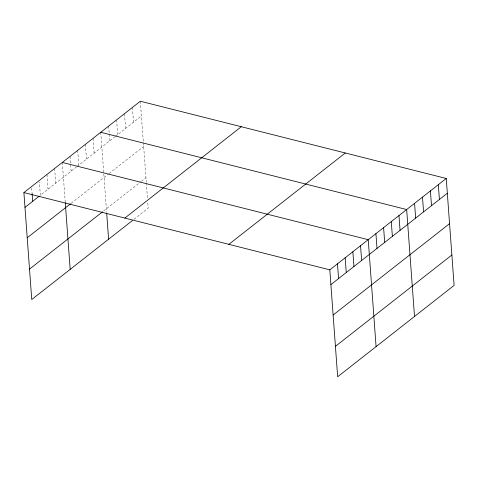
<?xml version="1.0" encoding="UTF-8"?>
<svg xmlns="http://www.w3.org/2000/svg" width="478" height="478" viewBox="0 0 478 478"><rect width="100%" height="100%" fill="white"/><g stroke="black" fill="none" stroke-linecap="round" stroke-linejoin="round"><path stroke-width="0.36" stroke-dasharray="2.39 1.79" d="M76.588 166.876L40.355 195.299L39.381 182.004M77.137 166.446L114.845 136.857M115.413 136.415L141.428 116.005M71.132 203.317L108.596 173.926M109.163 173.484L143.663 146.417M103.624 210.965L140.873 181.748M141.44 181.299L145.963 177.75M134.055 219.259L148.198 208.163L147.72 201.65M140.341 101.234L143.34 142.074M143.394 142.797L146.28 182.094M146.334 182.823L147.451 198.029M132.424 107.448L133.511 122.219M124.507 113.656L125.594 128.427M116.59 119.87L117.672 134.641M108.673 126.084L109.211 133.47M109.265 134.204L109.755 140.855M100.75 132.292L106.636 212.435M93.067 138.321L94.154 153.097M85.383 144.356L86.464 159.126M77.699 150.385L78.78 165.155M70.009 156.414L71.097 171.184M62.325 162.442L65.217 201.836M54.641 168.471L55.723 183.241M46.958 174.5L48.039 189.27M31.691 188.033L32.128 193.943"/><path stroke-width="0.72" d="M132.358 220.591L31.751 299.521L23.9 192.586L140.341 101.234L446.249 178.479L454.1 285.414L337.659 376.766L329.802 269.837L446.249 178.479M24.987 207.362L39.256 196.165M27.216 237.775L70.583 203.748M29.517 269.108L102.531 211.826M124.848 218.082L241.294 126.724M228.854 244.342L345.301 152.99M330.89 284.607L447.33 193.249M333.124 315.02L449.565 223.662M335.425 346.353L451.865 255.001M100.75 132.292L406.659 209.543L414.51 316.472M62.325 162.442L368.233 239.687L376.084 346.622M23.9 192.586L329.802 269.837M438.332 184.693L439.413 199.463M430.409 190.907L431.497 205.677M422.492 197.115L423.58 211.885M414.575 203.329L415.657 218.099M398.969 215.572L400.056 230.342M391.285 221.601L392.372 236.371M383.601 227.63L384.688 242.4M375.917 233.658L376.999 248.429M360.543 245.716L361.631 260.492M352.86 251.745L353.947 266.521M345.176 257.779L346.257 272.55M337.492 263.808L338.573 278.578M106.69 213.158L108.608 239.227M65.271 202.558L70.176 269.371M32.128 193.943L32.671 201.328"/></g></svg>
